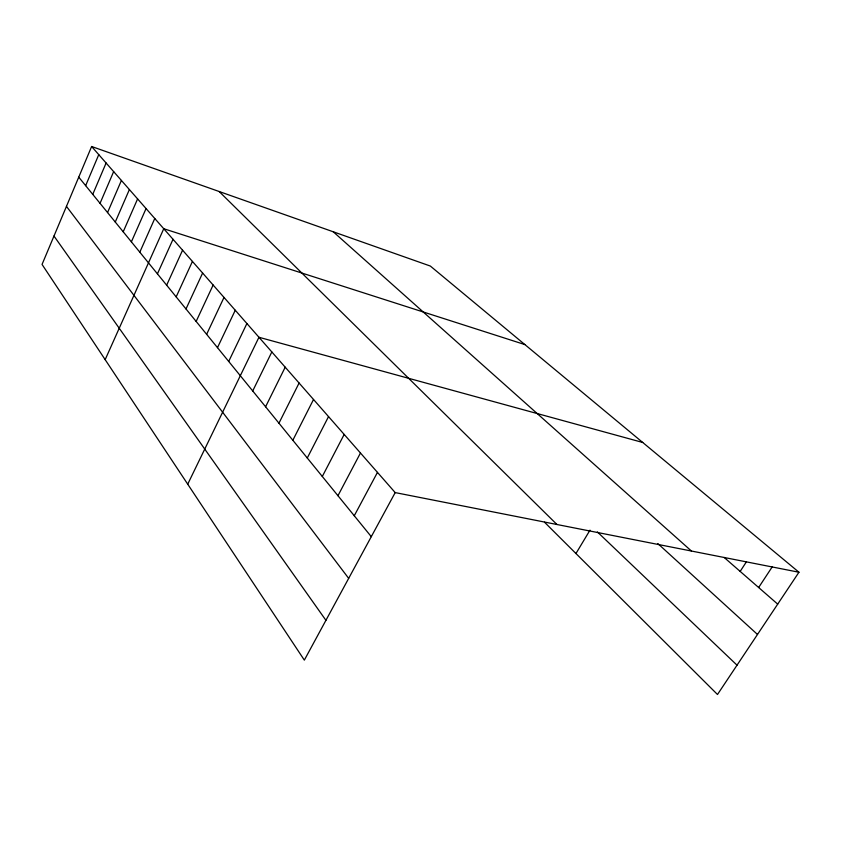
<?xml version="1.0" encoding="UTF-8"?>
<svg xmlns="http://www.w3.org/2000/svg" width="841" height="841" viewBox="0 0 841 841"><rect width="100%" height="100%" fill="white"/><g stroke="black" fill="none" stroke-linecap="round" stroke-linejoin="round"><path stroke-width="1.26" d="M91.627 146.502L42.05 264.431L304.337 660.122L395.196 492.595L91.627 146.502L430.34 266.05L798.95 572.237L717.489 694.498L544.505 522.198M85.656 185.64L98.765 154.649M92.752 194.366L106.103 163.007M100.047 203.333L113.651 171.606M107.553 212.552L121.409 180.447M115.27 222.045L129.388 189.551M123.207 231.801L137.598 198.918M131.385 241.851L146.061 208.557M139.806 252.195L154.776 218.492M105.167 359.654L163.753 228.731L524.879 344.579M157.425 273.851L173.015 239.296M166.655 285.194L182.571 250.187M176.168 296.884L192.431 261.425M185.998 308.962L202.618 273.041M196.142 321.441L213.13 285.036M206.634 334.329L224.011 297.43M217.483 347.659L235.259 310.255M228.699 361.441L246.897 323.533M187.722 484.185L258.954 337.273L642.724 442.471M252.721 390.96L271.832 351.959M265.588 406.781L285.204 367.191M278.949 423.202L299.091 383.023M292.836 440.264L313.525 399.486M307.27 458.009L328.537 416.6M322.303 476.479L344.179 434.429M337.956 495.706L360.463 453.005M354.261 515.764L377.462 472.379M575.948 553.525L589.993 530.156M740.175 571.407L746.461 561.735M758.645 587.512L772.227 566.855M395.196 492.595L798.95 572.237M724.154 557.446L777.704 604.122M333.246 231.78L691.428 551.023M657.82 543.559L757.489 634.461M597.383 531.933L737.021 665.178M219.144 191.506L556.942 524.5M78.749 177.157L371.291 536.674M66.46 206.381L348.679 578.366M53.982 236.048L325.93 620.322"/></g></svg>
